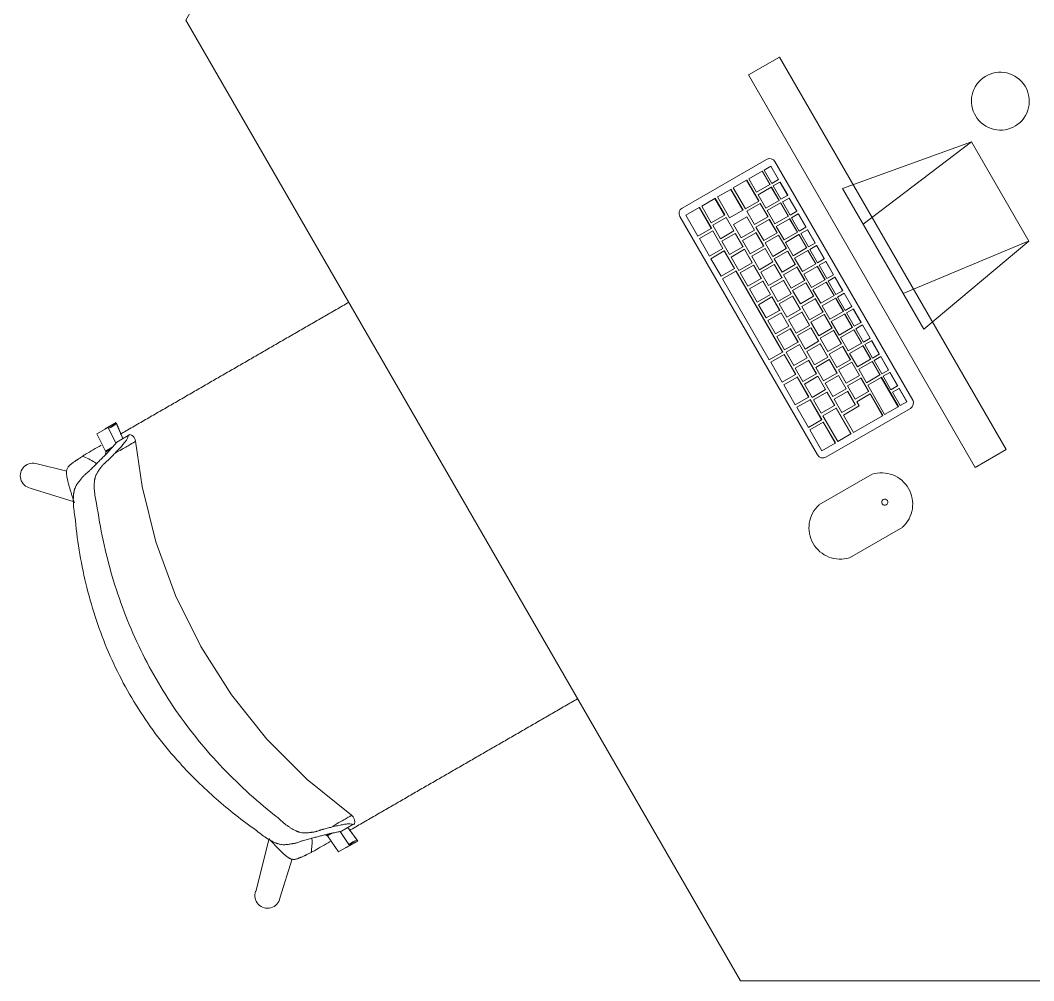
# Model space of a CAD drawing. Header units: millimetres. Extents: x 155927 to 295199, y -4084 to 97293.
# Drawn here: x 181905 to 182956, y 23214 to 24210 of the extents above; entities that cross this region are included whole.
import ezdxf

# ---------------------------------------------------------------- set-up
doc = ezdxf.new("R2010")
doc.units = ezdxf.units.MM
doc.header["$MEASUREMENT"] = 0
doc.layers.add('A-GENM', color=8, linetype='CONTINUOUS', lineweight=9)
doc.layers.add('I-FURN', color=8, linetype='CONTINUOUS', lineweight=9)

msp = doc.modelspace()

# ---------------------------------------------------------------- linework, layer by layer
at = {"layer": 'A-GENM'}
for p, q in [((182679, 24065.4), (182591.4, 24014.9)), ((182830.5, 23815.8), (182687.7, 24063.1)), ((182674.4, 24053.1), (182660.6, 24045.2)), ((182674.7, 24053.3), (182674.4, 24053.1)), ((182682.4, 24039.3), (182674.4, 24053.1)), ((182674.7, 24053.3), (182682.7, 24039.4)), ((182683.3, 24058.3), (182676.4, 24054.3)), ((182676.4, 24054.3), (182684.4, 24040.4)), ((182683.5, 24058.4), (182683.3, 24058.3)), ((182691.3, 24044.4), (182683.3, 24058.3)), ((182683.5, 24058.4), (182691.5, 24044.5)), ((182658.3, 24043.8), (182644.5, 24035.8)), ((182658.5, 24043.9), (182658.3, 24043.8)), ((182670.8, 24022.2), (182658.3, 24043.8)), ((182658.5, 24043.9), (182671, 24022.3)), ((182660.6, 24045.2), (182668.6, 24031.3)), ((182684.4, 24040.4), (182691.3, 24044.4)), ((182691.5, 24044.5), (182691.3, 24044.4)), ((182693, 24041.9), (182692.8, 24041.8)), ((182693, 24041.9), (182701, 24028.1)), ((182641.9, 24034.3), (182628.1, 24026.4)), ((182642.1, 24034.5), (182641.9, 24034.3)), ((182654.4, 24012.7), (182641.9, 24034.3)), ((182642.1, 24034.5), (182654.6, 24012.8)), ((182644.5, 24035.8), (182657, 24014.2)), ((182668.6, 24031.3), (182682.4, 24039.3)), ((182683.9, 24036.7), (182670.1, 24028.7)), ((182682.7, 24039.4), (182682.4, 24039.3)), ((182684.2, 24036.8), (182683.9, 24036.7)), ((182691.9, 24022.8), (182683.9, 24036.7)), ((182684.2, 24036.8), (182692.2, 24023)), ((182692.8, 24041.8), (182685.9, 24037.8)), ((182685.9, 24037.8), (182693.9, 24024)), ((182700.8, 24027.9), (182692.8, 24041.8)), ((182625.5, 24024.9), (182611.7, 24016.9)), ((182625.7, 24025), (182625.5, 24024.9)), ((182635.5, 24007.6), (182625.5, 24024.9)), ((182625.7, 24025), (182635.7, 24007.7)), ((182628.1, 24026.4), (182640.6, 24004.7)), ((182657, 24014.2), (182670.8, 24022.2)), ((182670.1, 24028.7), (182678.1, 24014.8)), ((182671, 24022.3), (182670.8, 24022.2)), ((182678.1, 24014.8), (182691.9, 24022.8)), ((182692.2, 24023), (182691.9, 24022.8)), ((182693.9, 24024), (182700.8, 24027.9)), ((182702.3, 24025.3), (182695.4, 24021.4)), ((182695.4, 24021.4), (182703.4, 24007.5)), ((182701, 24028.1), (182700.8, 24027.9)), ((182702.5, 24025.5), (182702.3, 24025.3)), ((182710.3, 24011.5), (182702.3, 24025.3)), ((182702.5, 24025.5), (182710.5, 24011.6)), ((182609.1, 24015.4), (182595.3, 24007.4)), ((182609.3, 24015.6), (182609.1, 24015.4)), ((182621.6, 23993.8), (182609.1, 24015.4)), ((182609.3, 24015.6), (182621.8, 23993.9)), ((182611.7, 24016.9), (182621.7, 23999.6)), ((182640.6, 24004.7), (182654.4, 24012.7)), ((182654.6, 24012.8), (182654.4, 24012.7)), ((182672.3, 24019.6), (182658.5, 24011.6)), ((182658.5, 24011.6), (182666.5, 23997.7)), ((182672.5, 24019.7), (182672.3, 24019.6)), ((182680.3, 24005.7), (182672.3, 24019.6)), ((182672.5, 24019.7), (182680.5, 24005.8)), ((182693.4, 24020.2), (182679.6, 24012.2)), ((182679.6, 24012.2), (182687.6, 23998.4)), ((182693.7, 24020.4), (182693.4, 24020.2)), ((182701.4, 24006.4), (182693.4, 24020.2)), ((182693.7, 24020.4), (182701.7, 24006.5)), ((182703.4, 24007.5), (182710.3, 24011.5)), ((182710.5, 24011.6), (182710.3, 24011.5)), ((182589.1, 24006.2), (182731.9, 23758.9)), ((182595.3, 24007.4), (182607.8, 23985.8)), ((182621.7, 23999.6), (182635.5, 24007.6)), ((182637, 24005), (182623.2, 23997)), ((182635.7, 24007.7), (182635.5, 24007.6)), ((182637.2, 24005.1), (182637, 24005)), ((182645, 23991.1), (182637, 24005)), ((182637.2, 24005.1), (182645.2, 23991.2)), ((182658.4, 24005.8), (182644.6, 23997.8)), ((182658.6, 24005.9), (182658.4, 24005.8)), ((182666.4, 23991.9), (182658.4, 24005.8)), ((182658.6, 24005.9), (182666.6, 23992)), ((182666.5, 23997.7), (182680.3, 24005.7)), ((182681.8, 24003.1), (182668, 23995.1)), ((182680.5, 24005.8), (182680.3, 24005.7)), ((182682, 24003.2), (182681.8, 24003.1)), ((182689.8, 23989.2), (182681.8, 24003.1)), ((182682, 24003.2), (182690, 23989.4)), ((182687.6, 23998.4), (182701.4, 24006.4)), ((182702.9, 24003.8), (182689.1, 23995.8)), ((182701.7, 24006.5), (182701.4, 24006.4)), ((182703.2, 24003.9), (182702.9, 24003.8)), ((182710.9, 23989.9), (182702.9, 24003.8)), ((182703.2, 24003.9), (182711.2, 23990.1)), ((182711.8, 24008.9), (182704.9, 24004.9)), ((182704.9, 24004.9), (182712.9, 23991)), ((182712, 24009), (182711.8, 24008.9)), ((182719.8, 23995), (182711.8, 24008.9)), ((182712, 24009), (182720, 23995.2)), ((182607.8, 23985.8), (182621.6, 23993.8)), ((182623.1, 23991.2), (182609.3, 23983.2)), ((182621.8, 23993.9), (182621.6, 23993.8)), ((182623.3, 23991.3), (182623.1, 23991.2)), ((182633.6, 23973), (182623.1, 23991.2)), ((182623.2, 23997), (182631.2, 23983.1)), ((182623.3, 23991.3), (182633.8, 23973.1)), ((182631.2, 23983.1), (182645, 23991.1)), ((182644.6, 23997.8), (182652.6, 23983.9)), ((182645.2, 23991.2), (182645, 23991.1)), ((182652.6, 23983.9), (182666.4, 23991.9)), ((182666.6, 23992), (182666.4, 23991.9)), ((182668.1, 23989.4), (182667.9, 23989.3)), ((182668, 23995.1), (182676, 23981.3)), ((182668.1, 23989.4), (182676.1, 23975.6)), ((182689.1, 23995.8), (182697.1, 23981.9)), ((182690, 23989.4), (182689.8, 23989.2)), ((182697.1, 23981.9), (182710.9, 23989.9)), ((182711.2, 23990.1), (182710.9, 23989.9)), ((182712.9, 23991), (182719.8, 23995)), ((182721.3, 23992.4), (182714.4, 23988.4)), ((182720, 23995.2), (182719.8, 23995)), ((182721.5, 23992.6), (182721.3, 23992.4)), ((182729.3, 23978.6), (182721.3, 23992.4)), ((182721.5, 23992.6), (182729.5, 23978.7)), ((182609.3, 23983.2), (182619.8, 23965)), ((182646.5, 23988.5), (182632.7, 23980.5)), ((182632.7, 23980.5), (182640.7, 23966.7)), ((182646.7, 23988.6), (182646.5, 23988.5)), ((182654.5, 23974.7), (182646.5, 23988.5)), ((182646.7, 23988.6), (182654.7, 23974.8)), ((182667.9, 23989.3), (182654.1, 23981.3)), ((182654.1, 23981.3), (182662.1, 23967.5)), ((182675.9, 23975.5), (182667.9, 23989.3)), ((182676, 23981.3), (182689.8, 23989.2)), ((182691.3, 23986.7), (182677.5, 23978.7)), ((182691.5, 23986.8), (182691.3, 23986.7)), ((182699.3, 23972.8), (182691.3, 23986.7)), ((182691.5, 23986.8), (182699.5, 23972.9)), ((182712.4, 23987.3), (182698.6, 23979.3)), ((182698.6, 23979.3), (182706.6, 23965.5)), ((182712.7, 23987.5), (182712.4, 23987.3)), ((182720.4, 23973.5), (182712.4, 23987.3)), ((182712.7, 23987.5), (182720.7, 23973.6)), ((182714.4, 23988.4), (182722.4, 23974.6)), ((182619.8, 23965), (182633.6, 23973)), ((182635.1, 23970.4), (182621.3, 23962.4)), ((182633.8, 23973.1), (182633.6, 23973)), ((182635.3, 23970.5), (182635.1, 23970.4)), ((182645.6, 23952.2), (182635.1, 23970.4)), ((182635.3, 23970.5), (182645.8, 23952.3)), ((182640.7, 23966.7), (182654.5, 23974.7)), ((182656, 23972.1), (182642.2, 23964.1)), ((182654.7, 23974.8), (182654.5, 23974.7)), ((182656.2, 23972.2), (182656, 23972.1)), ((182664, 23958.2), (182656, 23972.1)), ((182656.2, 23972.2), (182664.2, 23958.3)), ((182662.1, 23967.5), (182675.9, 23975.5)), ((182677.4, 23972.9), (182663.6, 23964.9)), ((182676.1, 23975.6), (182675.9, 23975.5)), ((182677.6, 23973), (182677.4, 23972.9)), ((182685.4, 23959), (182677.4, 23972.9)), ((182677.5, 23978.7), (182685.5, 23964.8)), ((182677.6, 23973), (182685.6, 23959.1)), ((182685.5, 23964.8), (182699.3, 23972.8)), ((182700.8, 23970.2), (182687, 23962.2)), ((182699.5, 23972.9), (182699.3, 23972.8)), ((182701, 23970.3), (182700.8, 23970.2)), ((182708.8, 23956.3), (182700.8, 23970.2)), ((182701, 23970.3), (182709, 23956.5)), ((182706.6, 23965.5), (182720.4, 23973.5)), ((182721.9, 23970.9), (182708.1, 23962.9)), ((182720.7, 23973.6), (182720.4, 23973.5)), ((182722.2, 23971), (182721.9, 23970.9)), ((182729.9, 23957), (182721.9, 23970.9)), ((182722.2, 23971), (182730.2, 23957.1)), ((182722.4, 23974.6), (182729.3, 23978.6)), ((182730.8, 23976), (182723.9, 23972)), ((182723.9, 23972), (182731.9, 23958.1)), ((182729.5, 23978.7), (182729.3, 23978.6)), ((182731, 23976.1), (182730.8, 23976)), ((182738.8, 23962.1), (182730.8, 23976)), ((182731, 23976.1), (182739, 23962.3)), ((182621.3, 23962.4), (182631.8, 23944.2)), ((182642.2, 23964.1), (182650.2, 23950.2)), ((182650.2, 23950.2), (182664, 23958.2)), ((182663.6, 23964.9), (182671.6, 23951)), ((182664.2, 23958.3), (182664, 23958.2)), ((182671.6, 23951), (182685.4, 23959)), ((182685.6, 23959.1), (182685.4, 23959)), ((182687, 23962.2), (182695, 23948.4)), ((182708.1, 23962.9), (182716.1, 23949)), ((182731.9, 23958.1), (182738.8, 23962.1)), ((182740.3, 23959.5), (182733.4, 23955.5)), ((182739, 23962.3), (182738.8, 23962.1)), ((182740.5, 23959.7), (182740.3, 23959.5)), ((182748.3, 23945.7), (182740.3, 23959.5)), ((182740.5, 23959.7), (182748.5, 23945.8)), ((182631.8, 23944.2), (182645.6, 23952.2)), ((182647.1, 23949.6), (182633.3, 23941.6)), ((182645.8, 23952.3), (182645.6, 23952.2)), ((182647.3, 23949.7), (182647.1, 23949.6)), ((182695.6, 23865.6), (182647.1, 23949.6)), ((182647.3, 23949.7), (182695.8, 23865.7)), ((182665.5, 23955.6), (182651.7, 23947.6)), ((182651.7, 23947.6), (182659.7, 23933.8)), ((182665.7, 23955.7), (182665.5, 23955.6)), ((182673.5, 23941.7), (182665.5, 23955.6)), ((182665.7, 23955.7), (182673.7, 23941.9)), ((182686.9, 23956.4), (182673.1, 23948.4)), ((182673.1, 23948.4), (182681.1, 23934.6)), ((182687.1, 23956.5), (182686.9, 23956.4)), ((182694.9, 23942.5), (182686.9, 23956.4)), ((182687.1, 23956.5), (182695.1, 23942.7)), ((182695, 23948.4), (182708.8, 23956.3)), ((182710.3, 23953.7), (182696.5, 23945.8)), ((182709, 23956.5), (182708.8, 23956.3)), ((182710.5, 23953.9), (182710.3, 23953.7)), ((182718.3, 23939.9), (182710.3, 23953.7)), ((182710.5, 23953.9), (182718.5, 23940)), ((182716.1, 23949), (182729.9, 23957)), ((182731.4, 23954.4), (182717.6, 23946.4)), ((182730.2, 23957.1), (182729.9, 23957)), ((182731.7, 23954.5), (182731.4, 23954.4)), ((182739.4, 23940.5), (182731.4, 23954.4)), ((182731.7, 23954.5), (182739.7, 23940.7)), ((182733.4, 23955.5), (182741.4, 23941.7)), ((182633.3, 23941.6), (182681.8, 23857.6)), ((182659.7, 23933.8), (182673.5, 23941.7)), ((182675, 23939.1), (182661.2, 23931.2)), ((182673.7, 23941.9), (182673.5, 23941.7)), ((182675.2, 23939.3), (182675, 23939.1)), ((182683, 23925.3), (182675, 23939.1)), ((182675.2, 23939.3), (182683.2, 23925.4)), ((182681.1, 23934.6), (182694.9, 23942.5)), ((182696.4, 23939.9), (182682.6, 23932)), ((182695.1, 23942.7), (182694.9, 23942.5)), ((182696.6, 23940.1), (182696.4, 23939.9)), ((182704.4, 23926.1), (182696.4, 23939.9)), ((182696.5, 23945.8), (182704.5, 23931.9)), ((182696.6, 23940.1), (182704.6, 23926.2)), ((182704.5, 23931.9), (182718.3, 23939.9)), ((182719.8, 23937.3), (182706, 23929.3)), ((182717.6, 23946.4), (182725.6, 23932.6)), ((182718.5, 23940), (182718.3, 23939.9)), ((182720, 23937.4), (182719.8, 23937.3)), ((182727.8, 23923.4), (182719.8, 23937.3)), ((182720, 23937.4), (182728, 23923.6)), ((182725.6, 23932.6), (182739.4, 23940.5)), ((182740.9, 23938), (182727.1, 23930)), ((182739.7, 23940.7), (182739.4, 23940.5)), ((182741.2, 23938.1), (182740.9, 23938)), ((182748.9, 23924.1), (182740.9, 23938)), ((182741.2, 23938.1), (182749.2, 23924.2)), ((182741.4, 23941.7), (182748.3, 23945.7)), ((182749.8, 23943.1), (182742.9, 23939.1)), ((182742.9, 23939.1), (182750.9, 23925.2)), ((182748.5, 23945.8), (182748.3, 23945.7)), ((182750, 23943.2), (182749.8, 23943.1)), ((182757.8, 23929.2), (182749.8, 23943.1)), ((182750, 23943.2), (182758, 23929.4)), ((182661.2, 23931.2), (182669.2, 23917.3)), ((182682.6, 23932), (182690.6, 23918.1)), ((182706, 23929.3), (182714, 23915.5)), ((182727.1, 23930), (182735.1, 23916.1)), ((182750.9, 23925.2), (182757.8, 23929.2)), ((182759.3, 23926.6), (182752.4, 23922.6)), ((182758, 23929.4), (182757.8, 23929.2)), ((182759.5, 23926.8), (182759.3, 23926.6)), ((182767.3, 23912.8), (182759.3, 23926.6)), ((182759.5, 23926.8), (182767.5, 23912.9)), ((182669.2, 23917.3), (182683, 23925.3)), ((182684.5, 23922.7), (182670.7, 23914.7)), ((182683.2, 23925.4), (182683, 23925.3)), ((182684.7, 23922.8), (182684.5, 23922.7)), ((182692.5, 23908.8), (182684.5, 23922.7)), ((182684.7, 23922.8), (182692.7, 23909)), ((182690.6, 23918.1), (182704.4, 23926.1)), ((182705.9, 23923.5), (182692.1, 23915.5)), ((182704.6, 23926.2), (182704.4, 23926.1)), ((182706.1, 23923.6), (182705.9, 23923.5)), ((182713.9, 23909.6), (182705.9, 23923.5)), ((182706.1, 23923.6), (182714.1, 23909.8)), ((182714, 23915.5), (182727.8, 23923.4)), ((182729.3, 23920.8), (182715.5, 23912.9)), ((182728, 23923.6), (182727.8, 23923.4)), ((182729.5, 23921), (182729.3, 23920.8)), ((182737.3, 23907), (182729.3, 23920.8)), ((182729.5, 23921), (182737.5, 23907.1)), ((182735.1, 23916.1), (182748.9, 23924.1)), ((182750.4, 23921.5), (182736.6, 23913.5)), ((182749.2, 23924.2), (182748.9, 23924.1)), ((182750.7, 23921.6), (182750.4, 23921.5)), ((182758.4, 23907.6), (182750.4, 23921.5)), ((182750.7, 23921.6), (182758.7, 23907.8)), ((182752.4, 23922.6), (182760.4, 23908.8)), ((182670.7, 23914.7), (182678.7, 23900.9)), ((182678.7, 23900.9), (182692.5, 23908.8)), ((182694, 23906.2), (182680.2, 23898.3)), ((182692.1, 23915.5), (182700.1, 23901.7)), ((182692.7, 23909), (182692.5, 23908.8)), ((182694.2, 23906.4), (182694, 23906.2)), ((182702, 23892.4), (182694, 23906.2)), ((182694.2, 23906.4), (182702.2, 23892.5)), ((182700.1, 23901.7), (182713.9, 23909.6)), ((182715.4, 23907), (182701.6, 23899.1)), ((182714.1, 23909.8), (182713.9, 23909.6)), ((182715.6, 23907.2), (182715.4, 23907)), ((182723.4, 23893.2), (182715.4, 23907)), ((182715.5, 23912.9), (182723.5, 23899)), ((182715.6, 23907.2), (182723.6, 23893.3)), ((182723.5, 23899), (182737.3, 23907)), ((182736.6, 23913.5), (182744.6, 23899.7)), ((182737.5, 23907.1), (182737.3, 23907)), ((182744.6, 23899.7), (182758.4, 23907.6)), ((182758.7, 23907.8), (182758.4, 23907.6)), ((182760.4, 23908.8), (182767.3, 23912.8)), ((182768.8, 23910.2), (182761.9, 23906.2)), ((182761.9, 23906.2), (182769.9, 23892.3)), ((182767.5, 23912.9), (182767.3, 23912.8)), ((182769, 23910.3), (182768.8, 23910.2)), ((182776.8, 23896.3), (182768.8, 23910.2)), ((182769, 23910.3), (182777, 23896.4)), ((182680.2, 23898.3), (182688.2, 23884.4)), ((182701.6, 23899.1), (182709.6, 23885.2)), ((182738.8, 23904.4), (182725, 23896.4)), ((182725, 23896.4), (182733, 23882.5)), ((182739, 23904.5), (182738.8, 23904.4)), ((182746.8, 23890.5), (182738.8, 23904.4)), ((182739, 23904.5), (182747, 23890.7)), ((182759.9, 23905), (182746.1, 23897.1)), ((182746.1, 23897.1), (182754.1, 23883.2)), ((182760.2, 23905.2), (182759.9, 23905)), ((182767.9, 23891.2), (182759.9, 23905)), ((182760.2, 23905.2), (182768.2, 23891.3)), ((182769.9, 23892.3), (182776.8, 23896.3)), ((182777, 23896.4), (182776.8, 23896.3)), ((182688.2, 23884.4), (182702, 23892.4)), ((182703.5, 23889.8), (182689.7, 23881.8)), ((182702.2, 23892.5), (182702, 23892.4)), ((182703.7, 23889.9), (182703.5, 23889.8)), ((182711.5, 23875.9), (182703.5, 23889.8)), ((182703.7, 23889.9), (182711.7, 23876.1)), ((182709.6, 23885.2), (182723.4, 23893.2)), ((182724.9, 23890.6), (182711.1, 23882.6)), ((182723.6, 23893.3), (182723.4, 23893.2)), ((182725.1, 23890.7), (182724.9, 23890.6)), ((182732.9, 23876.7), (182724.9, 23890.6)), ((182725.1, 23890.7), (182733.1, 23876.9)), ((182733, 23882.5), (182746.8, 23890.5)), ((182748.3, 23887.9), (182734.5, 23879.9)), ((182747, 23890.7), (182746.8, 23890.5)), ((182748.5, 23888.1), (182748.3, 23887.9)), ((182756.3, 23874.1), (182748.3, 23887.9)), ((182748.5, 23888.1), (182756.5, 23874.2)), ((182754.1, 23883.2), (182767.9, 23891.2)), ((182769.4, 23888.6), (182755.6, 23880.6)), ((182768.2, 23891.3), (182767.9, 23891.2)), ((182769.7, 23888.7), (182769.4, 23888.6)), ((182777.4, 23874.7), (182769.4, 23888.6)), ((182769.7, 23888.7), (182777.7, 23874.9)), ((182778.3, 23893.7), (182771.4, 23889.7)), ((182771.4, 23889.7), (182779.4, 23875.9)), ((182778.5, 23893.8), (182778.3, 23893.7)), ((182786.3, 23879.9), (182778.3, 23893.7)), ((182778.5, 23893.8), (182786.5, 23880)), ((182689.7, 23881.8), (182697.7, 23867.9)), ((182697.7, 23867.9), (182711.5, 23875.9)), ((182711.1, 23882.6), (182719.1, 23868.7)), ((182711.7, 23876.1), (182711.5, 23875.9)), ((182719.1, 23868.7), (182732.9, 23876.7)), ((182734.4, 23874.1), (182720.6, 23866.1)), ((182733.1, 23876.9), (182732.9, 23876.7)), ((182734.6, 23874.3), (182734.4, 23874.1)), ((182742.4, 23860.3), (182734.4, 23874.1)), ((182734.5, 23879.9), (182742.5, 23866.1)), ((182734.6, 23874.3), (182742.6, 23860.4)), ((182742.5, 23866.1), (182756.3, 23874.1)), ((182755.6, 23880.6), (182763.6, 23866.8)), ((182756.5, 23874.2), (182756.3, 23874.1)), ((182763.6, 23866.8), (182777.4, 23874.7)), ((182777.7, 23874.9), (182777.4, 23874.7)), ((182779.4, 23875.9), (182786.3, 23879.9)), ((182787.8, 23877.3), (182780.9, 23873.3)), ((182786.5, 23880), (182786.3, 23879.9)), ((182788, 23877.4), (182787.8, 23877.3)), ((182795.8, 23863.4), (182787.8, 23877.3)), ((182788, 23877.4), (182796, 23863.5)), ((182681.8, 23857.6), (182695.6, 23865.6)), ((182695.8, 23865.7), (182695.6, 23865.6)), ((182713, 23873.3), (182699.2, 23865.3)), ((182699.2, 23865.3), (182707.2, 23851.5)), ((182713.2, 23873.5), (182713, 23873.3)), ((182721, 23859.5), (182713, 23873.3)), ((182713.2, 23873.5), (182721.2, 23859.6)), ((182720.6, 23866.1), (182728.6, 23852.3)), ((182757.8, 23871.5), (182744, 23863.5)), ((182744, 23863.5), (182752, 23849.6)), ((182758, 23871.6), (182757.8, 23871.5)), ((182765.8, 23857.6), (182757.8, 23871.5)), ((182758, 23871.6), (182766, 23857.8)), ((182778.9, 23872.1), (182765.1, 23864.2)), ((182765.1, 23864.2), (182773.1, 23850.3)), ((182779.2, 23872.3), (182778.9, 23872.1)), ((182786.9, 23858.3), (182778.9, 23872.1)), ((182779.2, 23872.3), (182787.2, 23858.4)), ((182780.9, 23873.3), (182788.9, 23859.4)), ((182788.9, 23859.4), (182795.8, 23863.4)), ((182796, 23863.5), (182795.8, 23863.4)), ((182697.1, 23863), (182683.3, 23855)), ((182683.3, 23855), (182695.3, 23834.2)), ((182697.3, 23863.1), (182697.1, 23863)), ((182709.1, 23842.2), (182697.1, 23863)), ((182697.3, 23863.1), (182709.3, 23842.3)), ((182707.2, 23851.5), (182721, 23859.5)), ((182722.5, 23856.9), (182708.7, 23848.9)), ((182721.2, 23859.6), (182721, 23859.5)), ((182722.7, 23857), (182722.5, 23856.9)), ((182730.5, 23843), (182722.5, 23856.9)), ((182722.7, 23857), (182730.7, 23843.2)), ((182728.6, 23852.3), (182742.4, 23860.3)), ((182743.9, 23857.7), (182730.1, 23849.7)), ((182742.6, 23860.4), (182742.4, 23860.3)), ((182744.1, 23857.8), (182743.9, 23857.7)), ((182751.9, 23843.8), (182743.9, 23857.7)), ((182744.1, 23857.8), (182752.1, 23844)), ((182752, 23849.6), (182765.8, 23857.6)), ((182767.3, 23855), (182753.5, 23847)), ((182766, 23857.8), (182765.8, 23857.6)), ((182767.5, 23855.2), (182767.3, 23855)), ((182775.3, 23841.2), (182767.3, 23855)), ((182767.5, 23855.2), (182775.5, 23841.3)), ((182773.1, 23850.3), (182786.9, 23858.3)), ((182788.4, 23855.7), (182774.6, 23847.7)), ((182787.2, 23858.4), (182786.9, 23858.3)), ((182788.7, 23855.8), (182788.4, 23855.7)), ((182796.4, 23841.8), (182788.4, 23855.7)), ((182788.7, 23855.8), (182796.7, 23842)), ((182797.3, 23860.8), (182790.4, 23856.8)), ((182790.4, 23856.8), (182798.4, 23843)), ((182797.5, 23860.9), (182797.3, 23860.8)), ((182805.3, 23846.9), (182797.3, 23860.8)), ((182797.5, 23860.9), (182805.5, 23847.1)), ((182695.3, 23834.2), (182709.1, 23842.2)), ((182708.7, 23848.9), (182716.7, 23835)), ((182709.3, 23842.3), (182709.1, 23842.2)), ((182716.7, 23835), (182730.5, 23843)), ((182730.1, 23849.7), (182738.1, 23835.8)), ((182730.7, 23843.2), (182730.5, 23843)), ((182738.1, 23835.8), (182751.9, 23843.8)), ((182752.1, 23844), (182751.9, 23843.8)), ((182753.5, 23847), (182761.5, 23833.2)), ((182774.6, 23847.7), (182782.6, 23833.8)), ((182798.4, 23843), (182805.3, 23846.9)), ((182806.8, 23844.3), (182799.9, 23840.4)), ((182805.5, 23847.1), (182805.3, 23846.9)), ((182807, 23844.5), (182806.8, 23844.3)), ((182814.8, 23830.5), (182806.8, 23844.3)), ((182807, 23844.5), (182815, 23830.6)), ((182710.6, 23839.6), (182696.8, 23831.6)), ((182710.8, 23839.8), (182710.6, 23839.6)), ((182722.6, 23818.8), (182710.6, 23839.6)), ((182710.8, 23839.8), (182722.8, 23819)), ((182732, 23840.4), (182718.2, 23832.4)), ((182718.2, 23832.4), (182726.2, 23818.6)), ((182732.2, 23840.6), (182732, 23840.4)), ((182740, 23826.6), (182732, 23840.4)), ((182732.2, 23840.6), (182740.2, 23826.7)), ((182753.4, 23841.2), (182739.6, 23833.2)), ((182739.6, 23833.2), (182747.6, 23819.4)), ((182753.6, 23841.4), (182753.4, 23841.2)), ((182761.4, 23827.4), (182753.4, 23841.2)), ((182753.6, 23841.4), (182761.6, 23827.5)), ((182761.5, 23833.2), (182775.3, 23841.2)), ((182776.8, 23838.6), (182763, 23830.6)), ((182775.5, 23841.3), (182775.3, 23841.2)), ((182777, 23838.7), (182776.8, 23838.6)), ((182784.8, 23824.7), (182776.8, 23838.6)), ((182777, 23838.7), (182785, 23824.8)), ((182782.6, 23833.8), (182796.4, 23841.8)), ((182797.9, 23839.2), (182783.9, 23831.1)), ((182796.7, 23842), (182796.4, 23841.8)), ((182798.2, 23839.4), (182797.9, 23839.2)), ((182815.4, 23808.9), (182797.9, 23839.2)), ((182798.2, 23839.4), (182815.7, 23809.1)), ((182799.9, 23840.4), (182807.9, 23826.5)), ((182696.8, 23831.6), (182708.8, 23810.9)), ((182726.2, 23818.6), (182740, 23826.6)), ((182741.5, 23824), (182727.7, 23816)), ((182740.2, 23826.7), (182740, 23826.6)), ((182741.7, 23824.1), (182741.5, 23824)), ((182749.5, 23810.1), (182741.5, 23824)), ((182741.7, 23824.1), (182749.7, 23810.2)), ((182747.6, 23819.4), (182761.4, 23827.4)), ((182762.9, 23824.8), (182749.1, 23816.8)), ((182761.6, 23827.5), (182761.4, 23827.4)), ((182763.1, 23824.9), (182762.9, 23824.8)), ((182770.9, 23810.9), (182762.9, 23824.8)), ((182763, 23830.6), (182771, 23816.7)), ((182763.1, 23824.9), (182771.1, 23811)), ((182771, 23816.7), (182784.8, 23824.7)), ((182786.3, 23822.1), (182772.5, 23814.1)), ((182783.9, 23831.1), (182801.4, 23800.8)), ((182785, 23824.8), (182784.8, 23824.7)), ((182786.5, 23822.2), (182786.3, 23822.1)), ((182799.3, 23799.6), (182786.3, 23822.1)), ((182786.5, 23822.2), (182799.5, 23799.7)), ((182807.9, 23826.5), (182814.8, 23830.5)), ((182816.3, 23827.9), (182809.4, 23823.9)), ((182809.4, 23823.9), (182817.4, 23810)), ((182815, 23830.6), (182814.8, 23830.5)), ((182816.5, 23828), (182816.3, 23827.9)), ((182824.3, 23814), (182816.3, 23827.9)), ((182816.5, 23828), (182824.5, 23814.2)), ((182708.8, 23810.9), (182722.6, 23818.8)), ((182724.1, 23816.2), (182710.3, 23808.3)), ((182722.8, 23819), (182722.6, 23818.8)), ((182724.3, 23816.4), (182724.1, 23816.2)), ((182736.1, 23795.4), (182724.1, 23816.2)), ((182724.3, 23816.4), (182736.3, 23795.6)), ((182727.7, 23816), (182735.7, 23802.1)), ((182749.1, 23816.8), (182757.1, 23802.9)), ((182757.1, 23802.9), (182770.9, 23810.9)), ((182771.1, 23811), (182770.9, 23810.9)), ((182772.5, 23814.1), (182775, 23809.8)), ((182817.4, 23810), (182824.3, 23814)), ((182824.5, 23814.2), (182824.3, 23814)), ((182710.3, 23808.3), (182722.3, 23787.5)), ((182735.7, 23802.1), (182749.5, 23810.1)), ((182751, 23807.5), (182737.2, 23799.5)), ((182740.5, 23756.6), (182828.2, 23807.2)), ((182749.7, 23810.2), (182749.5, 23810.1)), ((182751.2, 23807.6), (182751, 23807.5)), ((182766.5, 23780.7), (182751, 23807.5)), ((182751.2, 23807.6), (182766.7, 23780.8)), ((182775, 23809.8), (182758.6, 23800.3)), ((182758.6, 23800.3), (182769.1, 23782.1)), ((182801.4, 23800.8), (182815.4, 23808.9)), ((182815.7, 23809.1), (182815.4, 23808.9)), ((182722.3, 23787.5), (182736.1, 23795.4)), ((182737.6, 23792.8), (182723.8, 23784.9)), ((182736.3, 23795.6), (182736.1, 23795.4)), ((182737.2, 23799.5), (182752.7, 23772.7)), ((182737.8, 23793), (182737.6, 23792.8)), ((182750.1, 23771.2), (182737.6, 23792.8)), ((182737.8, 23793), (182750.3, 23771.3)), ((182769.1, 23782.1), (182799.3, 23799.6)), ((182799.5, 23799.7), (182799.3, 23799.6)), ((182723.8, 23784.9), (182736.3, 23763.2)), ((182752.7, 23772.7), (182766.5, 23780.7)), ((182766.7, 23780.8), (182766.5, 23780.7)), ((182736.3, 23763.2), (182750.1, 23771.2)), ((182750.3, 23771.3), (182750.1, 23771.2)), ((182788.3, 23739), (182733.3, 23707.2)), ((182765.1, 23652.2), (182820.1, 23684))]:
    msp.add_line(p, q, dxfattribs=at)
for centre, radius, start, end in [((182682.2, 24059.9), 6.35, 30, 120), ((182594.6, 24009.4), 6.35, 120, 210), ((182825, 23812.7), 6.35, 300, 30), ((182737.4, 23762.1), 6.35, 210, 300), ((182798, 23707.9), 32.5, 312.6804, 107.3196), ((182755.4, 23683.3), 32.5, 132.6804, 287.3196), ((182801.5, 23709.9), 3.16, 120, 300), ((182801.5, 23709.9), 3.16, 300, 120)]:
    msp.add_arc(centre, radius, start, end, dxfattribs=at)
at = {"layer": 'I-FURN'}
for p, q in [((182651.8, 25205.5), (182076.8, 24209.6)), ((182076.8, 24209.6), (182651.8, 23213.7)), ((182692.5, 24171.5), (182660.4, 24152.9)), ((182692.5, 24171.5), (182927.5, 23764.5)), ((182895.4, 23746), (182660.4, 24152.9)), ((182891.3, 24083.6), (182757.8, 24035.1)), ((182779.1, 23998.2), (182891.3, 24083.6)), ((182950.8, 23980.6), (182891.3, 24083.6)), ((182757.8, 24035.1), (182842, 23889.3)), ((182820.7, 23926.2), (182949.6, 23980.1)), ((182842, 23889.3), (182950.8, 23980.6)), ((182004.4, 23792.6), (181992.9, 23786)), ((182011.6, 23775.9), (182004.4, 23792.6)), ((182011.7, 23775.9), (182004.9, 23791.8)), ((181984.6, 23780.8), (181996.2, 23787.5)), ((181993.4, 23762.9), (181984.6, 23780.8)), ((181996.2, 23787.5), (182004.3, 23771)), ((181996.7, 23786.7), (182004.3, 23771.1)), ((182018.9, 23780.1), (182020.6, 23779.3)), ((182020.6, 23779.3), (182022.2, 23778.2)), ((182017.1, 23779), (182005.3, 23772.2)), ((182022.2, 23778.2), (182023.2, 23777)), ((182023.2, 23777), (182024.3, 23775)), ((182024.3, 23775), (182024.8, 23773)), ((182031.7, 23726.2), (182024.8, 23773)), ((182001.1, 23767.3), (181993.4, 23762.9)), ((181999, 23765.1), (181993.9, 23762.1)), ((182927.5, 23764.5), (182895.4, 23746)), ((181953.5, 23741.9), (181922.7, 23749.6)), ((181915.6, 23724.5), (181961, 23710.2)), ((182045.8, 23668.8), (182031.7, 23726.2)), ((182066.1, 23613.2), (182045.8, 23668.8)), ((182092.3, 23560.2), (182066.1, 23613.2)), ((182124.1, 23510.3), (182092.3, 23560.2)), ((182161, 23464.2), (182124.1, 23510.3)), ((182202.7, 23422.3), (182161, 23464.2)), ((182248.7, 23385.2), (182202.7, 23422.3)), ((182250.2, 23383.7), (182248.7, 23385.2)), ((182251.4, 23381.7), (182250.2, 23383.7)), ((182251.9, 23380.3), (182251.4, 23381.7)), ((182252.1, 23378.4), (182251.9, 23380.3)), ((182250.1, 23375.5), (182238.3, 23368.7)), ((182255.1, 23358.5), (182244.7, 23372.4)), ((182254.6, 23359.3), (182244.8, 23372.4)), ((182251.9, 23376.5), (182252.1, 23378.4)), ((182163.1, 23361.3), (182149.3, 23306.3)), ((182223.4, 23364.6), (182226, 23366.2)), ((182223.9, 23363.8), (182229, 23366.8)), ((182235, 23347.3), (182223.9, 23363.8)), ((182236.8, 23368.4), (182246.5, 23353.9)), ((182246.5, 23353.9), (182235, 23347.3)), ((182243.6, 23351.9), (182255.1, 23358.5)), ((182174.4, 23299.3), (182187.2, 23340.1)), ((182651.8, 23213.7), (183801.8, 23213.7))]:
    msp.add_line(p, q, dxfattribs=at)
for centre, radius, start, end in [((182921.4, 24125.7), 30, 60.0028, 240.0028), ((182921.4, 24125.7), 30, 240.0028, 60.0028), ((181918.3, 23737.3), 13.1, 70.3941, 258.0104), ((182161.6, 23302), 13.1, 160.4176, 348.0338)]:
    msp.add_arc(centre, radius, start, end, dxfattribs=at)
for centre, start_param, end_param in [((181991.5, 23804.2), 2.884586, 3.464082), ((181992, 23803.4), 2.884586, 3.464082), ((182258.2, 23342.4), 5.960696, 6.540192), ((182247.1, 23334.9), 5.960696, 6.044337), ((182258.7, 23341.5), 5.960696, 6.540192)]:
    msp.add_ellipse(centre, major_axis=(-8.7, 15.1), ratio=0.978487, start_param=start_param, end_param=end_param, dxfattribs=at)
for points, knots in [([(182008.9, 23780.4), (182009.3, 23780.6), (182014.1, 23783.4), (182023.4, 23788.8), (182036.8, 23796.5), (182049.8, 23804), (182060.7, 23810.3), (182069.4, 23815.3), (182076, 23819.1), (182082.7, 23823), (182091.4, 23828), (182102.2, 23834.3), (182113, 23840.5), (182121.6, 23845.5), (182128.2, 23849.3), (182134.7, 23853), (182143.4, 23858), (182154.1, 23864.2), (182164.8, 23870.4), (182173.4, 23875.4), (182180, 23879.2), (182186.7, 23883), (182195.4, 23888.1), (182206.3, 23894.4), (182219.4, 23901.9), (182232.7, 23909.6), (182241.5, 23914.7), (182245.9, 23917.2), (182246, 23917.3)], [-0.896036, -0.896036, -0.896036, -0.896036, -0.8928571, -0.8571429, -0.8214286, -0.7857143, -0.75, -0.7321429, -0.7142857, -0.6964286, -0.6785714, -0.6428571, -0.6071429, -0.5892857, -0.5714286, -0.5535714, -0.5357143, -0.5, -0.4642857, -0.4464286, -0.4285714, -0.4107143, -0.3928571, -0.3571429, -0.3214286, -0.2857143, -0.25, -0.2496035, -0.2496035, -0.2496035, -0.2496035]), ([(182003.2, 23760.5), (182005.8, 23762), (182010.5, 23764.7), (182016, 23767.9), (182020.1, 23770.3), (182022.4, 23771.6), (182023.7, 23772.3), (182024.3, 23772.7), (182024.7, 23772.9), (182024.8, 23773), (182024.8, 23773)], [0, 0, 0, 0, 0.1111111, 0.2222222, 0.3333333, 0.4444444, 0.5, 0.5555556, 0.6111111, 0.6625707, 0.6625707, 0.6625707, 0.6625707]), ([(181961.9, 23695.3), (181961.4, 23698), (181960.6, 23703), (181960.2, 23708.6), (181960.2, 23712.8), (181960.3, 23715.7), (181960.5, 23718), (181960.7, 23719.5), (181960.9, 23720.4), (181961, 23721), (181961.1, 23721.6), (181961.3, 23722.4), (181961.7, 23723.7), (181962.4, 23725.4), (181963.3, 23727.3), (181964.3, 23728.9), (181965.4, 23730.4), (181966.5, 23731.8), (181967.4, 23732.9), (181968, 23733.7), (181968.3, 23734.2), (181968.6, 23734.5), (181968.8, 23734.8), (181969.1, 23735.2), (181969.7, 23735.9), (181970.6, 23736.8), (181971.6, 23737.8), (181972.9, 23739), (181974.2, 23740.1), (181975.5, 23741.2), (181976.5, 23742.1), (181977.4, 23743), (181978.7, 23744.2), (181980.8, 23746.4), (181983.8, 23749.3), (181987.1, 23752.6), (181990.2, 23755.7), (181993.2, 23758.7), (181995.9, 23761.6), (181998.3, 23764.2), (181999.7, 23765.8), (182000.4, 23766.6)], [0, 0, 0, 0, 0.035714, 0.071429, 0.089286, 0.107143, 0.125, 0.133929, 0.138393, 0.142857, 0.147321, 0.151786, 0.160714, 0.178571, 0.196429, 0.214286, 0.232143, 0.25, 0.267857, 0.276786, 0.28125, 0.285714, 0.290179, 0.294643, 0.303571, 0.321429, 0.339286, 0.357143, 0.392857, 0.410714, 0.428571, 0.446429, 0.464286, 0.5, 0.571429, 0.642857, 0.714286, 0.785714, 0.857143, 0.928571, 1, 1, 1, 1]), ([(182003.2, 23760.5), (182002.1, 23759.3), (182000.4, 23757.6), (181998.4, 23755.5), (181997.2, 23754.4), (181996.3, 23753.5), (181995.4, 23752.7), (181994.3, 23751.7), (181993.2, 23750.8), (181992, 23749.7), (181991.2, 23748.9), (181990.4, 23748.1), (181989.9, 23747.4), (181989.6, 23747), (181989.4, 23746.7), (181989.2, 23746.4), (181988.9, 23746), (181988.3, 23745.2), (181987.5, 23744.1), (181986.4, 23742.6), (181985.4, 23741.1), (181984.4, 23739.4), (181983.5, 23737.5), (181982.9, 23735.8), (181982.6, 23734.5), (181982.4, 23733.7), (181982.3, 23733.1), (181982.2, 23732.5), (181982.1, 23731.7), (181982, 23730.2), (181981.8, 23727.9), (181981.9, 23725.1), (181982.1, 23721.1), (181982.8, 23715.7), (181983.8, 23710.9), (181984.4, 23708.4)], [0, 0, 0, 0, 0.125, 0.1875, 0.21875, 0.25, 0.28125, 0.3125, 0.375, 0.40625, 0.4375, 0.46875, 0.484375, 0.492188, 0.5, 0.507812, 0.515625, 0.53125, 0.5625, 0.59375, 0.625, 0.65625, 0.6875, 0.71875, 0.734375, 0.742188, 0.75, 0.757812, 0.765625, 0.78125, 0.8125, 0.84375, 0.875, 0.9375, 1, 1, 1, 1]), ([(181993.9, 23762.2), (181993.9, 23761.7), (181993.8, 23760.8), (181993.7, 23759.8), (181993.7, 23759.3)], [-0.8810546, -0.8810546, -0.8810546, -0.8810546, -0.6666667, -0.4718724, -0.4718724, -0.4718724, -0.4718724]), ([(181960.1, 23712.7), (181959.4, 23715), (181958.2, 23718.6), (181956.9, 23723), (181956.2, 23725.4), (181955.7, 23727.2), (181955.2, 23728.9), (181954.8, 23730.5), (181954.4, 23732.1), (181954, 23733.8), (181953.6, 23735.7), (181953.3, 23737.4), (181953.2, 23738.9), (181953.1, 23740), (181953.1, 23740.8), (181953.1, 23741.6), (181953.3, 23742.7), (181953.6, 23744), (181954.2, 23745.3), (181954.9, 23746.5), (181955.7, 23747.5), (181956.7, 23748.4), (181957.7, 23749.2), (181958.4, 23749.8), (181958.8, 23750.1), (181959.1, 23750.3), (181959.4, 23750.6), (181959.8, 23750.9), (181960.6, 23751.4), (181961.6, 23752.1), (181962.6, 23752.8), (181963.4, 23753.4), (181964.1, 23753.8), (181964.8, 23754.3), (181965.7, 23754.9), (181967.3, 23756), (181968.7, 23756.9), (181969.6, 23757.5)], [0, 0, 0, 0, 0.125, 0.1875, 0.21875, 0.25, 0.28125, 0.3125, 0.34375, 0.375, 0.40625, 0.4375, 0.46875, 0.484375, 0.5, 0.515625, 0.53125, 0.5625, 0.59375, 0.625, 0.65625, 0.6875, 0.71875, 0.734375, 0.742188, 0.75, 0.757812, 0.765625, 0.78125, 0.8125, 0.84375, 0.859375, 0.875, 0.890625, 0.90625, 0.9375, 1, 1, 1, 1]), ([(181984.4, 23749.8), (181983.6, 23750.3), (181981.1, 23752.1), (181976.3, 23754.8), (181971.9, 23756.6), (181969.6, 23757.5)], [0.93303317, 0.93303317, 0.93303317, 0.93303317, 0.94444444, 0.97222222, 1, 1, 1, 1]), ([(181984.4, 23708.4), (181986.2, 23695.6), (181990.6, 23670.3), (182003.3, 23620.3), (182026.2, 23560), (182064.9, 23492.8), (182105.7, 23442.8), (182142.7, 23406.9), (182162.4, 23390.4), (182172.6, 23382.5)], [-1, -1, -1, -1, -0.9, -0.8, -0.6, -0.4, -0.2, -0.1, 0, 0, 0, 0]), ([(182150, 23369.5), (182135.5, 23379.6), (182107.7, 23401.5), (182065.5, 23442.9), (182025.9, 23494.5), (181993.2, 23557.6), (181975.1, 23613.9), (181965.8, 23660.2), (181962.9, 23683.6), (181961.9, 23695.3)], [-1, -1, -1, -1, -0.863636, -0.727273, -0.545455, -0.363636, -0.181818, -0.090909, 0, 0, 0, 0]), ([(182483.3, 23506.2), (182483.2, 23506.1), (182480.9, 23504.8), (182476.5, 23502.3), (182469.9, 23498.5), (182463.3, 23494.6), (182454.6, 23489.6), (182443.8, 23483.4), (182433, 23477.1), (182424.3, 23472.1), (182417.7, 23468.3), (182411.1, 23464.5), (182402.3, 23459.4), (182391.5, 23453.2), (182378.5, 23445.7), (182365.4, 23438.1), (182352.3, 23430.6), (182339.4, 23423.1), (182328.6, 23416.9), (182319.9, 23411.9), (182313.3, 23408.1), (182306.8, 23404.3), (182298.2, 23399.3), (182287.6, 23393.2), (182276.9, 23387), (182268.1, 23382), (182261.4, 23378.1), (182254.7, 23374.2), (182249.6, 23371.3), (182246.8, 23369.6), (182246.2, 23369.3)], [-0.7508218, -0.7508218, -0.7508218, -0.7508218, -0.75, -0.7321429, -0.7142857, -0.6964286, -0.6785714, -0.6428571, -0.6071429, -0.5892857, -0.5714286, -0.5535714, -0.5357143, -0.5, -0.4642857, -0.4285714, -0.3928571, -0.3571429, -0.3214286, -0.3035714, -0.2857143, -0.2678571, -0.25, -0.2142857, -0.1785714, -0.1607143, -0.1428571, -0.125, -0.1071429, -0.1022726, -0.1022726, -0.1022726, -0.1022726]), ([(182172.6, 23382.5), (182174.4, 23380.7), (182178.1, 23377.4), (182182.4, 23374.1), (182185.8, 23371.9), (182188.2, 23370.5), (182190.2, 23369.5), (182191.6, 23368.9), (182192.3, 23368.5), (182192.9, 23368.3), (182193.5, 23368.1), (182194.2, 23367.8), (182195.5, 23367.5), (182197.3, 23367.1), (182199.4, 23367), (182201.4, 23367), (182203.2, 23367.1), (182205, 23367.3), (182206.4, 23367.5), (182207.4, 23367.6), (182207.9, 23367.6), (182208.3, 23367.7), (182208.7, 23367.7), (182209.1, 23367.7), (182210, 23367.9), (182211, 23368.1), (182212.2, 23368.4), (182213.6, 23368.9), (182215, 23369.4), (182216.4, 23369.9), (182217.6, 23370.2), (182218.8, 23370.6), (182220.4, 23371), (182223.2, 23371.7), (182225.5, 23372.3), (182227.1, 23372.7)], [0, 0, 0, 0, 0.0625, 0.125, 0.15625, 0.1875, 0.21875, 0.234375, 0.242188, 0.25, 0.257812, 0.265625, 0.28125, 0.3125, 0.34375, 0.375, 0.40625, 0.4375, 0.46875, 0.484375, 0.492188, 0.5, 0.507812, 0.515625, 0.53125, 0.5625, 0.59375, 0.625, 0.6875, 0.71875, 0.75, 0.78125, 0.8125, 0.875, 1, 1, 1, 1]), ([(182248.7, 23385.2), (182248.7, 23385.2), (182248.6, 23385.1), (182248.2, 23384.9), (182247.4, 23384.4), (182245.7, 23383.4), (182242.3, 23381.5), (182236, 23377.9), (182230.4, 23374.6), (182227.1, 23372.7)], [0.3374293, 0.3374293, 0.3374293, 0.3374293, 0.3888889, 0.4444444, 0.5138889, 0.5833333, 0.7222222, 0.8611111, 1, 1, 1, 1]), ([(182230.9, 23367.2), (182229, 23366.9), (182225.6, 23366.1), (182220.6, 23364.9), (182216.5, 23363.8), (182212.2, 23362.7), (182207.7, 23361.5), (182203.7, 23360.4), (182200.4, 23359.5), (182198.2, 23358.9), (182196.5, 23358.4), (182194.9, 23357.8), (182193.3, 23357.2), (182191.6, 23356.6), (182190.3, 23356.2), (182189.1, 23356), (182188.2, 23355.8), (182187.7, 23355.8), (182187.3, 23355.7), (182186.9, 23355.7), (182186.3, 23355.6), (182185.3, 23355.4), (182183.9, 23355.2), (182182.2, 23355), (182180.3, 23354.8), (182178.4, 23354.7), (182176.3, 23354.8), (182174.5, 23355.1), (182173.2, 23355.5), (182172.4, 23355.7), (182171.8, 23355.9), (182171.2, 23356.1), (182170.4, 23356.4), (182169, 23357), (182166.9, 23357.9), (182164.3, 23359.3), (182160.7, 23361.4), (182156, 23364.6), (182152, 23367.7), (182150, 23369.5)], [0, 0, 0, 0, 0.142857, 0.214286, 0.285714, 0.357143, 0.428571, 0.5, 0.535714, 0.571429, 0.589286, 0.607143, 0.642857, 0.660714, 0.678571, 0.696429, 0.705357, 0.709821, 0.714286, 0.71875, 0.723214, 0.732143, 0.75, 0.767857, 0.785714, 0.803571, 0.821429, 0.839286, 0.848214, 0.852679, 0.857143, 0.861607, 0.866071, 0.875, 0.892857, 0.910714, 0.928571, 0.964286, 1, 1, 1, 1]), ([(182206.7, 23346.8), (182205.8, 23346.3), (182204.3, 23345.5), (182202.5, 23344.6), (182201.5, 23344.2), (182200.8, 23343.8), (182200.1, 23343.4), (182199.2, 23343), (182198.1, 23342.5), (182196.9, 23342), (182196.1, 23341.6), (182195.7, 23341.4), (182195.3, 23341.2), (182194.9, 23341.1), (182194.4, 23340.9), (182193.6, 23340.5), (182192.5, 23340.1), (182191.1, 23339.8), (182189.9, 23339.5), (182188.5, 23339.4), (182187, 23339.6), (182185.7, 23340), (182184.7, 23340.4), (182184, 23340.8), (182183.3, 23341.2), (182182.4, 23341.8), (182181.3, 23342.7), (182179.9, 23343.8), (182178.4, 23345), (182177.1, 23346.3), (182175.9, 23347.4), (182174.8, 23348.6), (182173.6, 23349.8), (182172.2, 23351.2), (182170.5, 23353), (182167.4, 23356.3), (182164.8, 23359.2), (182163.2, 23360.9)], [0, 0, 0, 0, 0.0625, 0.09375, 0.109375, 0.125, 0.140625, 0.15625, 0.1875, 0.21875, 0.234375, 0.242188, 0.25, 0.257812, 0.265625, 0.28125, 0.3125, 0.34375, 0.375, 0.40625, 0.4375, 0.46875, 0.484375, 0.5, 0.515625, 0.53125, 0.5625, 0.59375, 0.625, 0.65625, 0.6875, 0.71875, 0.75, 0.78125, 0.8125, 0.875, 1, 1, 1, 1]), ([(182206.7, 23346.8), (182207.2, 23349.2), (182207.7, 23353.9), (182207.8, 23358.9), (182207.6, 23361.5), (182207.6, 23361.9)], [0, 0, 0, 0, 0.02777778, 0.05555556, 0.06066679, 0.06066679, 0.06066679, 0.06066679]), ([(182221.3, 23365), (182221.8, 23364.8), (182222.6, 23364.4), (182223.5, 23364), (182223.9, 23363.9)], [-0.5281276, -0.5281276, -0.5281276, -0.5281276, -0.3333333, -0.1258677, -0.1258677, -0.1258677, -0.1258677])]:
    msp.add_open_spline(points, degree=3, knots=knots, dxfattribs=at)
for points in [[(182018.3, 23779.7), (182018.6, 23779.9), (182019, 23780.1), (182018.9, 23780.1), (182018.3, 23779.7), (182017.6, 23779.3), (182017.1, 23779)], [(181972.8, 23759.6), (181978.1, 23762.6), (181983.6, 23765.8), (181989.2, 23769)], [(182000.4, 23766.6), (182001.3, 23767.6), (182003, 23769.5), (182004.6, 23771.4), (182005.3, 23772.2)], [(182017.1, 23779), (182017.2, 23778.6), (182017, 23777.4), (182015.9, 23775.1), (182013.8, 23772.2), (182011, 23768.7), (182007.5, 23764.8), (182004.7, 23762), (182003.2, 23760.5)], [(181969.6, 23757.5), (181970.1, 23757.8), (181971.2, 23758.5), (181972.3, 23759.2), (181972.8, 23759.6)], [(181961.3, 23709.2), (181960.9, 23710.4), (181960.5, 23711.5), (181960.1, 23712.7)], [(181960.1, 23712.7), (181960.5, 23711.5), (181960.9, 23710.4), (181961.4, 23709.2)], [(182227.1, 23372.7), (182229.2, 23373.3), (182233, 23374.2), (182238.1, 23375.3), (182242.5, 23376.1), (182246.1, 23376.4), (182248.7, 23376.2), (182249.8, 23375.8), (182250.1, 23375.5)], [(182250.1, 23375.5), (182250.6, 23375.8), (182251.3, 23376.2), (182251.9, 23376.5), (182252, 23376.6), (182251.6, 23376.3), (182251.3, 23376.1)], [(182238.3, 23368.7), (182237.2, 23368.5), (182234.8, 23368), (182232.3, 23367.5), (182230.9, 23367.2)], [(182210.2, 23348.5), (182209.6, 23348.2), (182208.4, 23347.6), (182207.3, 23347), (182206.7, 23346.8)], [(182226.6, 23358), (182221, 23354.7), (182215.5, 23351.6), (182210.2, 23348.5)]]:
    msp.add_open_spline(points, degree=3, dxfattribs=at)

doc.saveas('drawing.dxf')
